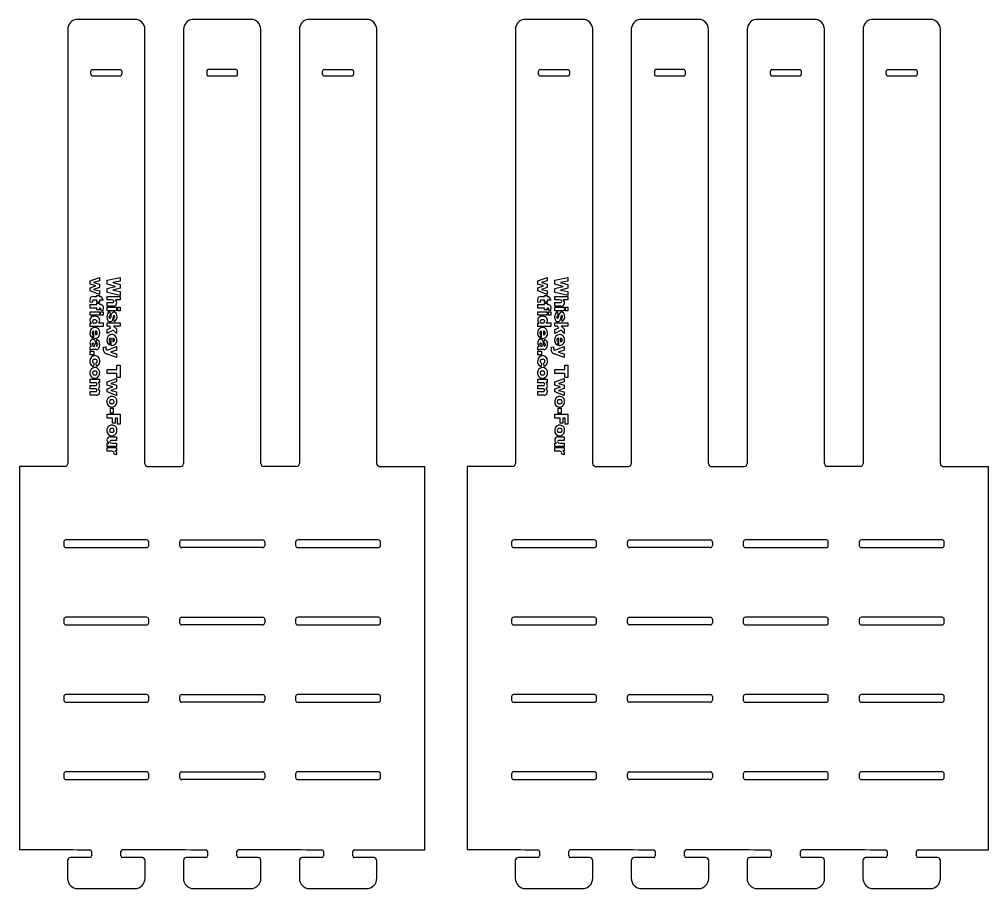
# Model space of a CAD drawing. Extents: x -9.5 to 58.6, y 17.9 to 45.8.
# Drawn here: x 15.57 to 28.11, y 34.6 to 45.84 of the extents above; entities that cross this region are included whole.
import ezdxf

# ---------------------------------------------------------------- set-up
doc = ezdxf.new("R2010")
doc.units = 0
doc.linetypes.add('0', pattern=[0])
doc.layers.add('1', color=7, linetype='0')

msp = doc.modelspace()

# ---------------------------------------------------------------- linework, layer by layer
at = {"layer": '1'}
for p, q in [((16.193035, 45.718002), (16.193035, 40.096962)), ((17.193203, 40.096962), (17.193203, 45.718002)), ((17.693035, 45.718002), (17.693035, 40.096962)), ((18.693203, 40.096962), (18.693203, 45.718002)), ((19.193035, 45.718002), (19.193035, 40.096962)), ((20.193203, 40.096962), (20.193203, 45.718002)), ((21.988546, 45.718002), (21.988546, 40.096962)), ((22.988714, 40.096962), (22.988714, 45.718002)), ((23.488546, 45.718002), (23.488546, 40.096962)), ((24.488714, 40.096962), (24.488714, 45.718002)), ((24.988546, 45.718002), (24.988546, 40.096962)), ((25.988714, 40.096962), (25.988714, 45.718002)), ((26.488546, 45.718002), (26.488546, 40.096962)), ((27.488714, 40.096962), (27.488714, 45.718002)), ((16.49295, 45.13287), (16.49295, 45.17474)), ((16.512012, 45.193806), (16.692947, 45.193806)), ((16.692947, 45.193806), (16.873886, 45.193806)), ((16.892948, 45.17474), (16.892948, 45.13287)), ((17.99295, 45.17474), (17.99295, 45.13287)), ((18.192947, 45.193806), (18.012012, 45.193806)), ((18.373886, 45.193806), (18.192947, 45.193806)), ((18.392948, 45.13287), (18.392948, 45.17474)), ((19.49295, 45.13287), (19.49295, 45.17474)), ((19.512012, 45.193806), (19.692947, 45.193806)), ((19.692947, 45.193806), (19.873886, 45.193806)), ((19.892948, 45.17474), (19.892948, 45.13287)), ((22.288462, 45.13287), (22.288462, 45.17474)), ((22.307524, 45.193806), (22.488459, 45.193806)), ((22.488459, 45.193806), (22.669397, 45.193806)), ((22.688459, 45.17474), (22.688459, 45.13287)), ((23.788462, 45.17474), (23.788462, 45.13287)), ((23.988459, 45.193806), (23.807524, 45.193806)), ((24.169397, 45.193806), (23.988459, 45.193806)), ((24.188459, 45.13287), (24.188459, 45.17474)), ((25.288462, 45.13287), (25.288462, 45.17474)), ((25.307524, 45.193806), (25.488459, 45.193806)), ((25.488459, 45.193806), (25.669397, 45.193806)), ((25.688459, 45.17474), (25.688459, 45.13287)), ((26.788462, 45.13287), (26.788462, 45.17474)), ((26.807524, 45.193806), (26.988459, 45.193806)), ((26.988459, 45.193806), (27.169397, 45.193806)), ((27.188459, 45.17474), (27.188459, 45.13287)), ((16.483921, 42.461205), (16.604702, 42.506012)), ((16.483921, 42.419807), (16.483921, 42.461205)), ((16.556591, 42.396156), (16.483921, 42.419807)), ((16.604702, 42.461205), (16.528614, 42.441757)), ((16.528614, 42.441757), (16.604702, 42.417191)), ((16.604702, 42.506012), (16.604702, 42.461205)), ((16.604702, 42.417191), (16.604702, 42.37545)), ((16.705025, 42.468941), (16.871754, 42.50602)), ((16.705025, 42.418442), (16.705025, 42.468941)), ((16.809998, 42.389328), (16.705025, 42.418442)), ((16.871754, 42.457108), (16.77861, 42.439484)), ((16.77861, 42.439484), (16.871754, 42.41378)), ((16.871754, 42.50602), (16.871754, 42.457108)), ((16.871754, 42.41378), (16.871754, 42.36499)), ((22.279432, 42.461205), (22.400213, 42.506012)), ((22.279432, 42.419807), (22.279432, 42.461205)), ((22.352102, 42.396156), (22.279432, 42.419807)), ((22.400213, 42.461205), (22.324125, 42.441757)), ((22.324125, 42.441757), (22.400213, 42.417191)), ((22.400213, 42.506012), (22.400213, 42.461205)), ((22.400213, 42.417191), (22.400213, 42.37545)), ((22.500536, 42.468941), (22.667265, 42.50602)), ((22.500536, 42.418442), (22.500536, 42.468941)), ((22.605509, 42.389328), (22.500536, 42.418442)), ((22.667265, 42.457108), (22.574121, 42.439484)), ((22.574121, 42.439484), (22.667265, 42.41378)), ((22.667265, 42.50602), (22.667265, 42.457108)), ((22.667265, 42.41378), (22.667265, 42.36499)), ((16.483921, 42.371696), (16.556591, 42.396156)), ((16.483921, 42.330528), (16.483921, 42.371696)), ((16.604702, 42.286064), (16.483921, 42.330528)), ((16.604702, 42.37545), (16.528614, 42.349976)), ((16.528614, 42.349976), (16.604702, 42.330528)), ((16.604702, 42.330528), (16.604702, 42.286064)), ((16.705025, 42.3601), (16.809998, 42.389328)), ((16.705025, 42.309601), (16.705025, 42.3601)), ((16.871754, 42.272873), (16.705025, 42.309601)), ((16.871754, 42.36499), (16.77861, 42.339172)), ((16.77861, 42.339172), (16.871754, 42.321548)), ((16.871754, 42.321548), (16.871754, 42.272873)), ((22.279432, 42.371696), (22.352102, 42.396156)), ((22.279432, 42.330528), (22.279432, 42.371696)), ((22.400213, 42.286064), (22.279432, 42.330528)), ((22.400213, 42.37545), (22.324125, 42.349976)), ((22.324125, 42.349976), (22.400213, 42.330528)), ((22.400213, 42.330528), (22.400213, 42.286064)), ((22.500536, 42.3601), (22.605509, 42.389328)), ((22.500536, 42.309601), (22.500536, 42.3601)), ((22.667265, 42.272873), (22.500536, 42.309601)), ((22.667265, 42.36499), (22.574121, 42.339172)), ((22.574121, 42.339172), (22.667265, 42.321548)), ((22.667265, 42.321548), (22.667265, 42.272873)), ((16.516899, 42.186211), (16.484943, 42.1828)), ((16.515606, 42.190559), (16.516899, 42.186211)), ((16.570923, 42.209984), (16.528046, 42.209984)), ((16.528385, 42.256386), (16.570923, 42.256386)), ((16.570808, 42.152893), (16.570808, 42.170181)), ((16.570808, 42.170181), (16.604702, 42.170181)), ((16.570923, 42.256386), (16.570923, 42.273445)), ((16.570923, 42.273445), (16.604702, 42.273445)), ((16.570923, 42.184509), (16.570923, 42.209984)), ((16.604702, 42.184509), (16.570923, 42.184509)), ((16.604702, 42.273445), (16.604702, 42.256386)), ((16.604702, 42.256386), (16.626877, 42.256386)), ((16.650646, 42.209984), (16.604702, 42.209984)), ((16.604702, 42.209984), (16.604702, 42.184509)), ((16.604702, 42.170181), (16.604702, 42.152893)), ((16.626877, 42.256386), (16.650646, 42.209984)), ((16.705025, 42.213959), (16.705025, 42.260254)), ((16.705025, 42.260254), (16.871754, 42.260254)), ((16.705025, 42.13253), (16.705025, 42.179047)), ((16.705025, 42.179047), (16.771446, 42.179047)), ((16.871754, 42.213959), (16.810341, 42.213959)), ((16.871754, 42.260254), (16.871754, 42.213959)), ((22.31241, 42.186211), (22.280455, 42.1828)), ((22.311117, 42.190559), (22.31241, 42.186211)), ((22.366434, 42.209984), (22.323557, 42.209984)), ((22.323896, 42.256386), (22.366434, 42.256386)), ((22.36632, 42.152893), (22.36632, 42.170181)), ((22.36632, 42.170181), (22.400213, 42.170181)), ((22.366434, 42.256386), (22.366434, 42.273445)), ((22.366434, 42.273445), (22.400213, 42.273445)), ((22.366434, 42.184509), (22.366434, 42.209984)), ((22.400213, 42.184509), (22.366434, 42.184509)), ((22.400213, 42.273445), (22.400213, 42.256386)), ((22.400213, 42.256386), (22.422388, 42.256386)), ((22.446157, 42.209984), (22.400213, 42.209984)), ((22.400213, 42.209984), (22.400213, 42.184509)), ((22.400213, 42.170181), (22.400213, 42.152893)), ((22.422388, 42.256386), (22.446157, 42.209984)), ((22.500536, 42.213959), (22.500536, 42.260254)), ((22.500536, 42.260254), (22.667265, 42.260254)), ((22.500536, 42.13253), (22.500536, 42.179047)), ((22.500536, 42.179047), (22.566957, 42.179047)), ((22.667265, 42.213959), (22.605852, 42.213959)), ((22.667265, 42.260254), (22.667265, 42.213959)), ((16.483921, 42.106499), (16.483921, 42.152893)), ((16.483921, 42.152893), (16.570808, 42.152893)), ((16.570808, 42.106499), (16.483921, 42.106499)), ((16.483921, 42.015633), (16.483921, 42.06192)), ((16.483921, 42.06192), (16.604702, 42.06192)), ((16.570808, 42.084435), (16.570808, 42.106499)), ((16.604702, 42.084435), (16.570808, 42.084435)), ((16.604702, 42.106499), (16.604702, 42.084435)), ((16.604702, 42.06192), (16.604702, 42.015633)), ((16.619144, 42.015633), (16.619144, 42.06192)), ((16.619144, 42.06192), (16.650646, 42.06192)), ((16.650646, 42.074539), (16.622669, 42.079659)), ((16.650646, 42.06192), (16.650646, 42.015633)), ((16.781792, 42.13253), (16.705025, 42.13253)), ((16.705025, 42.073624), (16.705025, 42.119911)), ((16.705025, 42.119911), (16.825809, 42.119911)), ((16.825809, 42.073624), (16.705025, 42.073624)), ((16.738461, 42.061005), (16.742783, 42.01506)), ((16.825809, 42.119911), (16.825809, 42.073624)), ((16.840252, 42.073624), (16.840252, 42.119911)), ((16.840252, 42.119911), (16.871754, 42.119911)), ((16.871754, 42.073624), (16.840252, 42.073624)), ((16.871754, 42.119911), (16.871754, 42.073624)), ((22.279432, 42.106499), (22.279432, 42.152893)), ((22.279432, 42.152893), (22.36632, 42.152893)), ((22.36632, 42.106499), (22.279432, 42.106499)), ((22.279432, 42.015633), (22.279432, 42.06192)), ((22.279432, 42.06192), (22.400213, 42.06192)), ((22.36632, 42.084435), (22.36632, 42.106499)), ((22.400213, 42.084435), (22.36632, 42.084435)), ((22.400213, 42.106499), (22.400213, 42.084435)), ((22.400213, 42.06192), (22.400213, 42.015633)), ((22.414656, 42.015633), (22.414656, 42.06192)), ((22.414656, 42.06192), (22.446157, 42.06192)), ((22.446157, 42.074539), (22.41818, 42.079659)), ((22.446157, 42.06192), (22.446157, 42.015633)), ((22.577303, 42.13253), (22.500536, 42.13253)), ((22.500536, 42.073624), (22.500536, 42.119911)), ((22.500536, 42.119911), (22.621321, 42.119911)), ((22.621321, 42.073624), (22.500536, 42.073624)), ((22.533972, 42.061005), (22.538294, 42.01506)), ((22.621321, 42.119911), (22.621321, 42.073624)), ((22.635763, 42.073624), (22.635763, 42.119911)), ((22.635763, 42.119911), (22.667265, 42.119911)), ((22.667265, 42.073624), (22.635763, 42.073624)), ((22.667265, 42.119911), (22.667265, 42.073624)), ((16.604702, 42.015633), (16.483921, 42.015633)), ((16.483921, 41.870064), (16.483921, 41.913391)), ((16.483921, 41.913391), (16.501774, 41.913391)), ((16.592873, 41.916809), (16.650646, 41.916809)), ((16.650646, 42.015633), (16.619144, 42.015633)), ((16.650646, 41.916809), (16.650646, 41.870064)), ((16.705025, 41.872681), (16.705025, 41.919991)), ((16.705025, 41.919991), (16.871754, 41.919991)), ((16.791813, 42.013985), (16.789577, 42.012466)), ((16.796238, 41.936699), (16.791912, 41.980598)), ((16.871754, 41.919991), (16.871754, 41.872673)), ((22.400213, 42.015633), (22.279432, 42.015633)), ((22.279432, 41.870064), (22.279432, 41.913391)), ((22.279432, 41.913391), (22.297285, 41.913391)), ((22.388384, 41.916809), (22.446157, 41.916809)), ((22.446157, 42.015633), (22.414656, 42.015633)), ((22.446157, 41.916809), (22.446157, 41.870064)), ((22.500536, 41.872681), (22.500536, 41.919991)), ((22.500536, 41.919991), (22.667265, 41.919991)), ((22.587324, 42.013985), (22.585089, 42.012466)), ((22.591749, 41.936699), (22.587423, 41.980598)), ((22.667265, 41.919991), (22.667265, 41.872673)), ((16.650646, 41.870064), (16.483921, 41.870064)), ((16.532822, 41.717552), (16.532822, 41.810364)), ((16.555, 41.810249), (16.555, 41.764641)), ((16.736416, 41.872681), (16.705025, 41.872681)), ((16.705025, 41.830826), (16.753475, 41.855278)), ((16.705025, 41.778625), (16.705025, 41.830826)), ((16.783501, 41.824455), (16.705025, 41.778625)), ((16.753475, 41.855278), (16.736416, 41.872681)), ((16.825809, 41.781128), (16.783501, 41.824455)), ((16.871754, 41.872673), (16.785774, 41.872673)), ((16.785774, 41.872673), (16.825809, 41.838104)), ((16.825809, 41.838104), (16.825809, 41.781128)), ((22.446157, 41.870064), (22.279432, 41.870064)), ((22.328333, 41.717552), (22.328333, 41.810364)), ((22.350512, 41.810249), (22.350512, 41.764641)), ((22.531927, 41.872681), (22.500536, 41.872681)), ((22.500536, 41.830826), (22.548986, 41.855278)), ((22.500536, 41.778625), (22.500536, 41.830826)), ((22.579012, 41.824455), (22.500536, 41.778625)), ((22.548986, 41.855278), (22.531927, 41.872681)), ((22.621321, 41.781128), (22.579012, 41.824455)), ((22.667265, 41.872673), (22.581285, 41.872673)), ((22.581285, 41.872673), (22.621321, 41.838104)), ((22.621321, 41.838104), (22.621321, 41.781128)), ((16.519402, 41.765778), (16.515194, 41.720169)), ((16.519291, 41.658539), (16.516682, 41.658295)), ((16.565578, 41.657059), (16.57024, 41.701294)), ((16.740509, 41.674339), (16.736301, 41.628731)), ((16.753929, 41.626114), (16.753929, 41.718918)), ((16.776108, 41.718803), (16.776108, 41.673203)), ((22.314913, 41.765778), (22.310705, 41.720169)), ((22.314802, 41.658539), (22.312193, 41.658295)), ((22.36109, 41.657059), (22.365751, 41.701294)), ((22.53602, 41.674339), (22.531813, 41.628731)), ((22.54944, 41.626114), (22.54944, 41.718918)), ((22.571619, 41.718803), (22.571619, 41.673203)), ((16.483921, 41.565842), (16.483921, 41.609291)), ((16.483921, 41.503754), (16.483921, 41.55323)), ((16.483921, 41.55323), (16.530319, 41.55323)), ((16.562962, 41.571648), (16.509621, 41.571648)), ((16.530319, 41.55323), (16.530319, 41.503754)), ((16.657619, 41.594177), (16.658154, 41.598724)), ((16.658154, 41.598724), (16.658737, 41.603264)), ((16.658737, 41.603264), (16.691036, 41.606903)), ((16.705025, 41.562775), (16.825809, 41.613495)), ((16.825809, 41.56459), (16.745399, 41.539688)), ((16.745399, 41.539688), (16.825809, 41.516602)), ((16.825809, 41.613495), (16.825809, 41.56459)), ((22.279432, 41.565842), (22.279432, 41.609291)), ((22.279432, 41.503754), (22.279432, 41.55323)), ((22.279432, 41.55323), (22.32583, 41.55323)), ((22.358473, 41.571648), (22.305132, 41.571648)), ((22.32583, 41.55323), (22.32583, 41.503754)), ((22.453131, 41.594177), (22.453665, 41.598724)), ((22.453665, 41.598724), (22.454248, 41.603264)), ((22.454248, 41.603264), (22.486547, 41.606903)), ((22.500536, 41.562775), (22.621321, 41.613495)), ((22.621321, 41.56459), (22.540911, 41.539688)), ((22.540911, 41.539688), (22.621321, 41.516602)), ((22.621321, 41.613495), (22.621321, 41.56459)), ((16.530319, 41.503754), (16.483921, 41.503754)), ((16.825809, 41.470993), (16.696724, 41.518875)), ((16.825809, 41.516602), (16.825809, 41.470993)), ((22.32583, 41.503754), (22.279432, 41.503754)), ((22.621321, 41.470993), (22.492235, 41.518875)), ((22.621321, 41.516602), (22.621321, 41.470993)), ((16.531116, 41.395493), (16.526112, 41.351479)), ((16.565918, 41.353867), (16.56012, 41.397423)), ((16.57552, 41.357445), (16.565918, 41.353867)), ((16.584297, 41.36274), (16.57552, 41.357445)), ((16.705025, 41.264183), (16.705025, 41.315704)), ((16.705025, 41.315704), (16.830585, 41.315704)), ((16.830585, 41.315704), (16.830585, 41.368248)), ((16.830585, 41.368248), (16.871754, 41.368248)), ((16.871754, 41.368248), (16.871754, 41.211639)), ((22.326628, 41.395493), (22.321623, 41.351479)), ((22.361429, 41.353867), (22.355631, 41.397423)), ((22.371031, 41.357445), (22.361429, 41.353867)), ((22.379808, 41.36274), (22.371031, 41.357445)), ((22.500536, 41.264183), (22.500536, 41.315704)), ((22.500536, 41.315704), (22.626097, 41.315704)), ((22.626097, 41.315704), (22.626097, 41.368248)), ((22.626097, 41.368248), (22.667265, 41.368248)), ((22.667265, 41.368248), (22.667265, 41.211639)), ((16.483921, 41.14109), (16.483921, 41.187492)), ((16.483921, 41.187492), (16.604702, 41.187492)), ((16.604702, 41.187492), (16.604702, 41.144272)), ((16.830585, 41.264183), (16.705025, 41.264183)), ((16.705025, 41.154213), (16.825809, 41.19902)), ((16.705025, 41.112816), (16.705025, 41.154213)), ((16.825809, 41.154213), (16.749722, 41.134766)), ((16.825809, 41.19902), (16.825809, 41.154213)), ((16.830585, 41.211639), (16.830585, 41.264183)), ((16.871754, 41.211639), (16.830585, 41.211639)), ((22.279432, 41.14109), (22.279432, 41.187492)), ((22.279432, 41.187492), (22.400213, 41.187492)), ((22.400213, 41.187492), (22.400213, 41.144272)), ((22.626097, 41.264183), (22.500536, 41.264183)), ((22.500536, 41.154213), (22.621321, 41.19902)), ((22.500536, 41.112816), (22.500536, 41.154213)), ((22.621321, 41.154213), (22.545233, 41.134766)), ((22.621321, 41.19902), (22.621321, 41.154213)), ((22.626097, 41.211639), (22.626097, 41.264183)), ((22.667265, 41.211639), (22.626097, 41.211639)), ((16.545559, 41.14109), (16.483921, 41.14109)), ((16.483921, 41.061935), (16.483921, 41.10833)), ((16.483921, 41.10833), (16.550453, 41.10833)), ((16.546242, 41.061935), (16.483921, 41.061935)), ((16.483921, 40.982552), (16.483921, 41.028954)), ((16.483921, 41.028954), (16.552727, 41.028954)), ((16.550755, 41.140884), (16.545559, 41.14109)), ((16.604702, 41.144272), (16.587074, 41.144272)), ((16.777699, 41.089157), (16.705025, 41.112816)), ((16.705025, 41.064705), (16.777699, 41.089157)), ((16.705025, 41.023537), (16.705025, 41.064705)), ((16.749722, 41.134766), (16.825809, 41.110199)), ((16.825809, 41.068459), (16.749722, 41.042984)), ((16.749722, 41.042984), (16.825809, 41.023537)), ((16.825809, 41.110199), (16.825809, 41.068459)), ((22.34107, 41.14109), (22.279432, 41.14109)), ((22.279432, 41.061935), (22.279432, 41.10833)), ((22.279432, 41.10833), (22.345964, 41.10833)), ((22.341753, 41.061935), (22.279432, 41.061935)), ((22.279432, 40.982552), (22.279432, 41.028954)), ((22.279432, 41.028954), (22.348238, 41.028954)), ((22.346266, 41.140884), (22.34107, 41.14109)), ((22.400213, 41.144272), (22.382586, 41.144272)), ((22.57321, 41.089157), (22.500536, 41.112816)), ((22.500536, 41.064705), (22.57321, 41.089157)), ((22.500536, 41.023537), (22.500536, 41.064705)), ((22.545233, 41.134766), (22.621321, 41.110199)), ((22.621321, 41.068459), (22.545233, 41.042984)), ((22.545233, 41.042984), (22.621321, 41.023537)), ((22.621321, 41.110199), (22.621321, 41.068459)), ((16.55978, 40.982552), (16.483921, 40.982552)), ((16.825809, 40.979065), (16.705025, 41.023537)), ((16.825809, 41.023537), (16.825809, 40.979065)), ((22.355291, 40.982552), (22.279432, 40.982552)), ((22.621321, 40.979065), (22.500536, 41.023537)), ((22.621321, 41.023537), (22.621321, 40.979065)), ((16.747902, 40.747749), (16.747902, 40.815079)), ((16.747902, 40.815079), (16.783726, 40.815079)), ((16.783726, 40.815079), (16.783726, 40.747749)), ((22.543413, 40.747749), (22.543413, 40.815079)), ((22.543413, 40.815079), (22.579237, 40.815079)), ((22.579237, 40.815079), (22.579237, 40.747749)), ((16.705025, 40.683388), (16.705025, 40.735138)), ((16.705025, 40.735138), (16.871754, 40.735138)), ((16.773148, 40.683388), (16.705025, 40.683388)), ((16.783726, 40.747749), (16.747902, 40.747749)), ((16.773148, 40.61879), (16.773148, 40.683388)), ((16.83593, 40.683388), (16.806812, 40.683388)), ((16.806812, 40.683388), (16.806812, 40.61879)), ((16.83593, 40.607758), (16.83593, 40.683388)), ((16.871754, 40.735138), (16.871754, 40.607758)), ((22.500536, 40.683388), (22.500536, 40.735138)), ((22.500536, 40.735138), (22.667265, 40.735138)), ((22.568659, 40.683388), (22.500536, 40.683388)), ((22.579237, 40.747749), (22.543413, 40.747749)), ((22.568659, 40.61879), (22.568659, 40.683388)), ((22.631441, 40.683388), (22.602324, 40.683388)), ((22.602324, 40.683388), (22.602324, 40.61879)), ((22.631441, 40.607758), (22.631441, 40.683388)), ((22.667265, 40.735138), (22.667265, 40.607758)), ((16.806812, 40.61879), (16.773148, 40.61879)), ((16.871754, 40.607758), (16.83593, 40.607758)), ((22.602324, 40.61879), (22.568659, 40.61879)), ((22.667265, 40.607758), (22.631441, 40.607758)), ((16.748924, 40.443771), (16.825809, 40.443771)), ((16.825809, 40.397255), (16.759388, 40.397255)), ((16.825809, 40.443771), (16.825809, 40.397255)), ((22.544436, 40.443771), (22.621321, 40.443771)), ((22.621321, 40.397255), (22.554899, 40.397255)), ((22.621321, 40.443771), (22.621321, 40.397255)), ((16.705025, 40.316048), (16.705025, 40.359268)), ((16.705025, 40.359268), (16.724586, 40.359268)), ((16.825809, 40.316048), (16.705025, 40.316048)), ((16.705025, 40.303429), (16.825809, 40.303436)), ((16.705025, 40.25692), (16.705025, 40.303429)), ((16.724586, 40.359268), (16.716629, 40.365723)), ((16.825809, 40.362335), (16.825809, 40.316048)), ((16.825809, 40.303436), (16.825809, 40.260101)), ((22.500536, 40.316048), (22.500536, 40.359268)), ((22.500536, 40.359268), (22.520098, 40.359268)), ((22.621321, 40.316048), (22.500536, 40.316048)), ((22.500536, 40.303429), (22.621321, 40.303436)), ((22.500536, 40.25692), (22.500536, 40.303429)), ((22.520098, 40.359268), (22.51214, 40.365723)), ((22.621321, 40.362335), (22.621321, 40.316048)), ((22.621321, 40.303436), (22.621321, 40.260101)), ((16.82217, 40.208351), (16.789188, 40.222687)), ((16.825809, 40.260101), (16.806019, 40.260101)), ((22.617682, 40.208351), (22.5847, 40.222687)), ((22.621321, 40.260101), (22.60153, 40.260101)), ((15.943035, 40.059723), (15.568036, 40.059723)), ((15.568036, 40.059723), (15.568204, 35.098015)), ((16.155792, 40.059723), (15.943035, 40.059723)), ((18.943035, 40.059723), (18.730278, 40.059723)), ((19.155792, 40.059723), (18.943035, 40.059723)), ((20.817865, 35.098015), (20.818033, 40.059723)), ((21.738546, 40.059723), (21.363546, 40.059723)), ((21.363546, 40.059723), (21.363714, 35.098015)), ((21.951303, 40.059723), (21.738546, 40.059723)), ((26.238546, 40.059723), (26.025789, 40.059723)), ((26.451303, 40.059723), (26.238546, 40.059723)), ((28.113379, 35.098015), (28.113546, 40.059723)), ((16.143032, 39.082077), (16.143032, 39.037369)), ((17.215393, 39.109726), (16.170677, 39.109718)), ((17.243034, 39.037369), (17.243034, 39.082077)), ((17.643032, 39.037369), (17.643032, 39.082077)), ((17.670677, 39.109718), (18.715393, 39.109726)), ((18.743034, 39.082077), (18.743034, 39.037369)), ((19.143032, 39.082077), (19.143032, 39.037369)), ((20.215393, 39.109726), (19.170677, 39.109718)), ((20.243034, 39.037369), (20.243034, 39.082077)), ((21.938543, 39.082077), (21.938543, 39.037369)), ((23.010904, 39.109726), (21.966188, 39.109718)), ((23.038546, 39.037369), (23.038546, 39.082077)), ((23.438543, 39.037369), (23.438543, 39.082077)), ((23.466188, 39.109718), (24.510904, 39.109726)), ((24.538546, 39.082077), (24.538546, 39.037369)), ((24.938543, 39.082077), (24.938543, 39.037369)), ((26.010904, 39.109726), (24.966188, 39.109718)), ((26.038546, 39.037369), (26.038546, 39.082077)), ((26.438543, 39.082077), (26.438543, 39.037369)), ((27.510904, 39.109726), (26.466188, 39.109718)), ((27.538546, 39.037369), (27.538546, 39.082077)), ((16.170677, 39.009727), (17.215393, 39.009727)), ((18.715393, 39.009727), (17.670677, 39.009727)), ((19.170677, 39.009727), (20.215393, 39.009727)), ((21.966188, 39.009727), (23.010904, 39.009727)), ((24.510904, 39.009727), (23.466188, 39.009727)), ((24.966188, 39.009727), (26.010904, 39.009727)), ((26.466188, 39.009727), (27.510904, 39.009727)), ((16.143032, 38.082077), (16.143032, 38.037369)), ((17.215393, 38.109726), (16.170677, 38.109718)), ((17.243034, 38.037369), (17.243034, 38.082077)), ((17.643032, 38.037369), (17.643032, 38.082077)), ((17.670677, 38.109718), (18.715393, 38.109726)), ((18.743034, 38.082077), (18.743034, 38.037369)), ((19.143032, 38.082077), (19.143032, 38.037369)), ((20.215393, 38.109726), (19.170677, 38.109718)), ((20.243034, 38.037369), (20.243034, 38.082077)), ((21.938543, 38.082077), (21.938543, 38.037369)), ((23.010904, 38.109726), (21.966188, 38.109718)), ((23.038546, 38.037369), (23.038546, 38.082077)), ((23.438543, 38.037369), (23.438543, 38.082077)), ((23.466188, 38.109718), (24.510904, 38.109726)), ((24.538546, 38.082077), (24.538546, 38.037369)), ((24.938543, 38.082077), (24.938543, 38.037369)), ((26.010904, 38.109726), (24.966188, 38.109718)), ((26.038546, 38.037369), (26.038546, 38.082077)), ((26.438543, 38.082077), (26.438543, 38.037369)), ((27.510904, 38.109726), (26.466188, 38.109718)), ((27.538546, 38.037369), (27.538546, 38.082077)), ((16.170677, 38.009727), (17.215393, 38.009727)), ((18.715393, 38.009727), (17.670677, 38.009727)), ((19.170677, 38.009727), (20.215393, 38.009727)), ((21.966188, 38.009727), (23.010904, 38.009727)), ((24.510904, 38.009727), (23.466188, 38.009727)), ((24.966188, 38.009727), (26.010904, 38.009727)), ((26.466188, 38.009727), (27.510904, 38.009727)), ((16.143032, 37.081589), (16.143032, 37.03688)), ((17.215393, 37.109238), (16.170677, 37.10923)), ((17.243034, 37.03688), (17.243034, 37.081589)), ((17.643032, 37.03688), (17.643032, 37.081589)), ((17.670677, 37.10923), (18.715393, 37.109238)), ((18.743034, 37.081589), (18.743034, 37.03688)), ((19.143032, 37.081589), (19.143032, 37.03688)), ((20.215393, 37.109238), (19.170677, 37.10923)), ((20.243034, 37.03688), (20.243034, 37.081589)), ((21.938543, 37.081589), (21.938543, 37.03688)), ((23.010904, 37.109238), (21.966188, 37.10923)), ((23.038546, 37.03688), (23.038546, 37.081589)), ((23.438543, 37.03688), (23.438543, 37.081589)), ((23.466188, 37.10923), (24.510904, 37.109238)), ((24.538546, 37.081589), (24.538546, 37.03688)), ((24.938543, 37.081589), (24.938543, 37.03688)), ((26.010904, 37.109238), (24.966188, 37.10923)), ((26.038546, 37.03688), (26.038546, 37.081589)), ((26.438543, 37.081589), (26.438543, 37.03688)), ((27.510904, 37.109238), (26.466188, 37.10923)), ((27.538546, 37.03688), (27.538546, 37.081589)), ((16.170677, 37.009239), (17.215393, 37.009239)), ((18.715393, 37.009239), (17.670677, 37.009239)), ((19.170677, 37.009239), (20.215393, 37.009239)), ((21.966188, 37.009239), (23.010904, 37.009239)), ((24.510904, 37.009239), (23.466188, 37.009239)), ((24.966188, 37.009239), (26.010904, 37.009239)), ((26.466188, 37.009239), (27.510904, 37.009239)), ((16.143032, 36.081589), (16.143032, 36.03688)), ((17.215393, 36.109238), (16.170677, 36.10923)), ((16.170677, 36.009239), (17.215393, 36.009239)), ((17.243034, 36.03688), (17.243034, 36.081589)), ((17.643032, 36.03688), (17.643032, 36.081589)), ((17.670677, 36.10923), (18.715393, 36.109238)), ((18.715393, 36.009239), (17.670677, 36.009239)), ((18.743034, 36.081589), (18.743034, 36.03688)), ((19.143032, 36.081589), (19.143032, 36.03688)), ((20.215393, 36.109238), (19.170677, 36.10923)), ((19.170677, 36.009239), (20.215393, 36.009239)), ((20.243034, 36.03688), (20.243034, 36.081589)), ((21.938543, 36.081589), (21.938543, 36.03688)), ((23.010904, 36.109238), (21.966188, 36.10923)), ((21.966188, 36.009239), (23.010904, 36.009239)), ((23.038546, 36.03688), (23.038546, 36.081589)), ((23.438543, 36.03688), (23.438543, 36.081589)), ((23.466188, 36.10923), (24.510904, 36.109238)), ((24.510904, 36.009239), (23.466188, 36.009239)), ((24.538546, 36.081589), (24.538546, 36.03688)), ((24.938543, 36.081589), (24.938543, 36.03688)), ((26.010904, 36.109238), (24.966188, 36.10923)), ((24.966188, 36.009239), (26.010904, 36.009239)), ((26.038546, 36.03688), (26.038546, 36.081589)), ((26.438543, 36.081589), (26.438543, 36.03688)), ((27.510904, 36.109238), (26.466188, 36.10923)), ((26.466188, 36.009239), (27.510904, 36.009239)), ((27.538546, 36.03688), (27.538546, 36.081589)), ((16.503117, 35.076515), (16.503117, 35.02124)), ((16.883118, 35.02124), (16.883118, 35.076515)), ((18.003117, 35.076515), (18.003117, 35.02124)), ((18.383118, 35.02124), (18.383118, 35.076515)), ((19.503117, 35.076515), (19.503117, 35.02124)), ((19.883118, 35.02124), (19.883118, 35.076515)), ((19.904552, 35.098015), (20.442867, 35.098015)), ((20.442867, 35.098015), (20.817865, 35.098015)), ((22.298628, 35.076515), (22.298628, 35.02124)), ((22.678629, 35.02124), (22.678629, 35.076515)), ((23.798628, 35.076515), (23.798628, 35.02124)), ((24.178629, 35.02124), (24.178629, 35.076515)), ((25.298628, 35.076515), (25.298628, 35.02124)), ((25.678629, 35.02124), (25.678629, 35.076515)), ((26.798628, 35.076515), (26.798628, 35.02124)), ((27.178629, 35.02124), (27.178629, 35.076515)), ((27.200064, 35.098015), (27.738379, 35.098015)), ((27.738379, 35.098015), (28.113379, 35.098015)), ((16.191677, 34.962643), (16.191673, 34.73103)), ((16.481686, 34.999741), (16.227985, 34.998951)), ((17.158249, 34.998951), (16.904552, 34.999741)), ((17.194561, 34.73103), (17.194557, 34.962643)), ((17.691677, 34.962643), (17.691673, 34.73103)), ((17.981686, 34.999741), (17.727985, 34.998951)), ((18.658249, 34.998951), (18.404552, 34.999741)), ((18.694561, 34.73103), (18.694557, 34.962643)), ((19.191677, 34.962643), (19.191673, 34.73103)), ((19.481686, 34.999741), (19.227985, 34.998951)), ((20.158249, 34.998951), (19.904552, 34.999741)), ((20.194561, 34.73103), (20.194557, 34.962643)), ((21.987188, 34.962643), (21.987185, 34.73103)), ((22.277197, 34.999741), (22.023497, 34.998951)), ((22.95376, 34.998951), (22.700064, 34.999741)), ((22.990072, 34.73103), (22.990068, 34.962643)), ((23.487188, 34.962643), (23.487185, 34.73103)), ((23.777197, 34.999741), (23.523497, 34.998951)), ((24.45376, 34.998951), (24.200064, 34.999741)), ((24.490072, 34.73103), (24.490068, 34.962643)), ((24.987188, 34.962643), (24.987185, 34.73103)), ((25.277197, 34.999741), (25.023497, 34.998951)), ((25.95376, 34.998951), (25.700064, 34.999741)), ((25.990072, 34.73103), (25.990068, 34.962643)), ((26.487188, 34.962643), (26.487185, 34.73103)), ((26.777197, 34.999741), (26.523497, 34.998951)), ((27.45376, 34.998951), (27.200064, 34.999741)), ((27.490072, 34.73103), (27.490068, 34.962643)), ((16.324688, 34.598015), (17.061546, 34.598015)), ((17.824688, 34.598015), (18.561546, 34.598015)), ((19.324688, 34.598015), (20.061546, 34.598015)), ((22.120199, 34.598015), (22.857058, 34.598015)), ((23.620199, 34.598015), (24.357058, 34.598015)), ((25.120199, 34.598015), (25.857058, 34.598015)), ((26.620199, 34.598015), (27.357058, 34.598015))]:
    msp.add_line(p, q, dxfattribs=at)
for centre, radius, start, end in [((16.323151, 45.713341), 0.130199, 98.919737, 177.948176), ((16.880074, -52.578255), 98.421911, 89.891163, 90.335961), ((17.063082, 45.713333), 0.130205, 2.055084, 88.2632), ((17.823151, 45.713341), 0.130199, 98.919737, 177.948176), ((18.380074, -52.578255), 98.421911, 89.891163, 90.335961), ((18.563082, 45.713333), 0.130205, 2.055084, 88.2632), ((19.323151, 45.713341), 0.130199, 98.919737, 177.948176), ((19.880074, -52.578255), 98.421911, 89.891163, 90.335961), ((20.063082, 45.713333), 0.130205, 2.055084, 88.2632), ((22.118662, 45.713341), 0.130199, 98.919737, 177.948176), ((22.675585, -52.578255), 98.421911, 89.891163, 90.335961), ((22.858593, 45.713333), 0.130205, 2.055084, 88.2632), ((23.618662, 45.713341), 0.130199, 98.919737, 177.948176), ((24.175585, -52.578255), 98.421911, 89.891163, 90.335961), ((24.358593, 45.713333), 0.130205, 2.055084, 88.2632), ((25.118662, 45.713341), 0.130199, 98.919737, 177.948176), ((25.675585, -52.578255), 98.421911, 89.891163, 90.335961), ((25.858593, 45.713333), 0.130205, 2.055084, 88.2632), ((26.618662, 45.713341), 0.130199, 98.919737, 177.948176), ((27.175585, -52.578255), 98.421911, 89.891163, 90.335961), ((27.358593, 45.713333), 0.130205, 2.055084, 88.2632), ((16.512011, 45.174744), 0.01906, 89.994264, -179.988528), ((16.873886, 45.174744), 0.019062, -0.011466, 89.999997), ((18.012018, 45.174736), 0.01907, 90.01719, 179.988532), ((18.373888, 45.174744), 0.01906, -0.011467, 90.005731), ((19.512011, 45.174744), 0.01906, 89.994264, -179.988528), ((19.873886, 45.174744), 0.019062, -0.011466, 89.999997), ((22.307522, 45.174744), 0.01906, 89.994264, -179.988528), ((22.669397, 45.174744), 0.019062, -0.011466, 89.999997), ((23.807529, 45.174736), 0.01907, 90.01719, 179.988532), ((24.169399, 45.174744), 0.01906, -0.011467, 90.005731), ((25.307522, 45.174744), 0.01906, 89.994264, -179.988528), ((25.669397, 45.174744), 0.019062, -0.011466, 89.999997), ((26.807522, 45.174744), 0.01906, 89.994264, -179.988528), ((27.169397, 45.174744), 0.019062, -0.011466, 89.999997), ((16.512005, 45.132862), 0.019054, 179.977054, -107.981522), ((16.783417, 81.871857), 36.758164, -90.432226, -89.858981), ((16.873888, 45.132866), 0.01906, -90.005731, 0.011467), ((18.012011, 45.132866), 0.01906, 179.988528, -89.994264), ((18.10248, 81.872612), 36.758919, -90.141008, -89.567775), ((18.373894, 45.132862), 0.019054, -72.018473, 0.022941), ((19.512005, 45.132862), 0.019054, 179.977054, -107.981522), ((19.783417, 81.871857), 36.758164, -90.432226, -89.858981), ((19.873888, 45.132866), 0.01906, -90.005731, 0.011467), ((22.307516, 45.132862), 0.019054, 179.977054, -107.981522), ((22.578928, 81.871857), 36.758164, -90.432226, -89.858981), ((22.669399, 45.132866), 0.01906, -90.005731, 0.011467), ((23.807522, 45.132866), 0.01906, 179.988528, -89.994264), ((23.897991, 81.872612), 36.758919, -90.141008, -89.567775), ((24.169405, 45.132862), 0.019054, -72.018473, 0.022941), ((25.307516, 45.132862), 0.019054, 179.977054, -107.981522), ((25.578928, 81.871857), 36.758164, -90.432226, -89.858981), ((25.669399, 45.132866), 0.01906, -90.005731, 0.011467), ((26.807516, 45.132862), 0.019054, 179.977054, -107.981522), ((27.078928, 81.871857), 36.758164, -90.432226, -89.858981), ((27.169399, 45.132866), 0.01906, -90.005731, 0.011467), ((16.552568, 42.208298), 0.072272, 146.065841, -159.34148), ((16.521738, 42.200573), 0.056207, 83.208265, 121.216837), ((16.524506, 42.198555), 0.011965, 72.789823, -138.063026), ((16.615355, 42.113522), 0.040787, -22.716941, 105.139733), ((16.736143, 41.906517), 0.309013, 82.850768, 95.779633), ((16.77527, 42.195881), 0.017263, -102.798651, 92.223037), ((16.783981, 42.177483), 0.045004, -92.788677, 54.146159), ((22.34808, 42.208298), 0.072272, 146.065841, -159.34148), ((22.317249, 42.200573), 0.056207, 83.208265, 121.216837), ((22.320017, 42.198555), 0.011965, 72.789823, -138.063026), ((22.410866, 42.113522), 0.040787, -22.716941, 105.139733), ((22.531654, 41.906517), 0.309013, 82.850768, 95.779633), ((22.570782, 42.195881), 0.017263, -102.798651, 92.223037), ((22.579493, 42.177483), 0.045004, -92.788677, 54.146159), ((16.609524, 42.090294), 0.016909, -38.974727, 106.570465), ((16.307278, 42.12072), 0.34646, -7.659927, -3.798003), ((16.788452, 41.996063), 0.087644, 138.10676, -164.251222), ((16.747557, 42.018051), 0.043906, 101.956725, 123.678329), ((16.812042, 41.999908), 0.061978, 117.997183, -174.709784), ((16.790983, 42.018894), 0.036632, -5.155808, 102.671504), ((22.405035, 42.090294), 0.016909, -38.974727, 106.570465), ((22.102789, 42.12072), 0.34646, -7.659927, -3.798003), ((22.583963, 41.996063), 0.087644, 138.10676, -164.251222), ((22.543068, 42.018051), 0.043906, 101.956725, 123.678329), ((22.607553, 41.999908), 0.061978, 117.997183, -174.709784), ((22.586494, 42.018894), 0.036632, -5.155808, 102.671504), ((16.529507, 41.952953), 0.048314, 93.490258, -125.030189), ((16.536579, 41.936405), 0.021509, 70.867726, -67.960856), ((16.547567, 41.944492), 0.060448, 6.133158, 110.33048), ((16.551348, 41.936779), 0.021389, -108.245905, 111.155262), ((16.558086, 41.952164), 0.049598, -45.464288, -1.401479), ((16.742315, 41.97163), 0.038224, 179.033576, -38.860733), ((16.749374, 41.994221), 0.021857, 107.552666, -118.582522), ((16.733658, 41.991138), 0.016947, -71.915802, 10.386743), ((16.329195, 42.101974), 0.469003, -19.211388, -11.002251), ((16.786623, 41.997276), 0.017496, -72.404524, 72.744345), ((16.76931, 41.992989), 0.062401, -64.4344, 21.24724), ((22.325018, 41.952953), 0.048314, 93.490258, -125.030189), ((22.33209, 41.936405), 0.021509, 70.867726, -67.960856), ((22.343079, 41.944492), 0.060448, 6.133158, 110.33048), ((22.346859, 41.936779), 0.021389, -108.245905, 111.155262), ((22.353598, 41.952164), 0.049598, -45.464288, -1.401479), ((22.537827, 41.97163), 0.038224, 179.033576, -38.860733), ((22.544886, 41.994221), 0.021857, 107.552666, -118.582522), ((22.529169, 41.991138), 0.016947, -71.915802, 10.386743), ((22.124706, 42.101974), 0.469003, -19.211388, -11.002251), ((22.582134, 41.997276), 0.017496, -72.404524, 72.744345), ((22.564821, 41.992989), 0.062401, -64.4344, 21.24724), ((16.550953, 41.782909), 0.072215, 161.73541, -119.68106), ((16.54487, 41.794037), 0.063544, -10.900142, 169.568707), ((16.532393, 41.786179), 0.024189, 88.98342, -122.48817), ((16.545361, 41.778294), 0.062021, -101.663782, 3.445098), ((16.557125, 41.787445), 0.022903, -95.323161, 95.323161), ((22.346464, 41.782909), 0.072215, 161.73541, -119.68106), ((22.340382, 41.794037), 0.063544, -10.900142, 169.568707), ((22.327904, 41.786179), 0.024189, 88.98342, -122.48817), ((22.340872, 41.778294), 0.062021, -101.663782, 3.445098), ((22.352636, 41.787445), 0.022903, -95.323161, 95.323161), ((16.541447, 41.656544), 0.060099, 131.577661, -135.334304), ((16.516701, 41.669823), 0.035108, -4.499453, 115.540427), ((16.532417, 41.639656), 0.024393, 130.172689, -68.795883), ((16.483154, 41.612885), 0.058226, 3.967139, 51.637418), ((16.800449, 41.704102), 0.25149, -171.532143, -159.715133), ((16.561852, 41.639954), 0.017507, 22.03788, 77.708172), ((16.560867, 41.655521), 0.046722, -8.096363, 78.42768), ((16.77206, 41.691471), 0.072215, 161.73541, -119.68106), ((16.765976, 41.702591), 0.063544, -10.893061, 169.56163), ((16.753492, 41.69474), 0.024181, 88.965025, -122.472922), ((16.766468, 41.686855), 0.062021, -101.663782, 3.445098), ((16.778229, 41.696003), 0.022899, -95.314543, 95.314543), ((22.336958, 41.656544), 0.060099, 131.577661, -135.334304), ((22.312212, 41.669823), 0.035108, -4.499453, 115.540427), ((22.327929, 41.639656), 0.024393, 130.172689, -68.795883), ((22.278666, 41.612885), 0.058226, 3.967139, 51.637418), ((22.595961, 41.704102), 0.25149, -171.532143, -159.715133), ((22.357363, 41.639954), 0.017507, 22.03788, 77.708172), ((22.356379, 41.655521), 0.046722, -8.096363, 78.42768), ((22.567572, 41.691471), 0.072215, 161.73541, -119.68106), ((22.561487, 41.702591), 0.063544, -10.893061, 169.56163), ((22.549004, 41.69474), 0.024181, 88.965025, -122.472922), ((22.561979, 41.686855), 0.062021, -101.663782, 3.445098), ((22.57374, 41.696003), 0.022899, -95.314543, 95.314543), ((16.501425, 41.581924), 0.032486, 94.806103, 122.603032), ((16.506683, 41.524868), 0.046872, 86.407083, 119.053695), ((16.562185, 41.623886), 0.052244, -89.148615, -65.075986), ((16.564837, 41.634678), 0.017767, -90.904204, 41.810277), ((16.534843, 41.631969), 0.074247, -48.332477, 13.213718), ((16.708508, 41.5728), 0.055197, 157.213209, -102.326513), ((16.716692, 41.590755), 0.030314, 147.813866, -112.634836), ((22.296936, 41.581924), 0.032486, 94.806103, 122.603032), ((22.302195, 41.524868), 0.046872, 86.407083, 119.053695), ((22.357697, 41.623886), 0.052244, -89.148615, -65.075986), ((22.360348, 41.634678), 0.017767, -90.904204, 41.810277), ((22.330355, 41.631969), 0.074247, -48.332477, 13.213718), ((22.504019, 41.5728), 0.055197, 157.213209, -102.326513), ((22.512203, 41.590755), 0.030314, 147.813866, -112.634836), ((16.543449, 41.413185), 0.064096, 165.21443, -105.693863), ((16.545252, 41.429371), 0.063776, -0.10624, 179.845776), ((16.53754, 41.420116), 0.025446, 78.779345, -104.621594), ((16.55011, 41.420807), 0.025436, -66.82623, 107.426809), ((16.530197, 41.420708), 0.079292, -46.976814, 6.18647), ((22.338961, 41.413185), 0.064096, 165.21443, -105.693863), ((22.340763, 41.429371), 0.063776, -0.10624, 179.845776), ((22.333052, 41.420116), 0.025446, 78.779345, -104.621594), ((22.345621, 41.420807), 0.025436, -66.82623, 107.426809), ((22.325708, 41.420708), 0.079292, -46.976814, 6.18647), ((16.544428, 41.273804), 0.064878, -17.237964, -172.730607), ((16.536636, 41.269463), 0.024171, 72.056895, -70.921625), ((16.551552, 41.269611), 0.024038, -106.968356, 108.104259), ((22.339939, 41.273804), 0.064878, -17.237964, -172.730607), ((22.332148, 41.269463), 0.024171, 72.056895, -70.921625), ((22.347063, 41.269611), 0.024038, -106.968356, 108.104259), ((16.543541, 41.263638), 0.063499, 178.233952, -8.20263), ((22.339052, 41.263638), 0.063499, 178.233952, -8.20263), ((16.553839, 41.046299), 0.017381, -93.668107, 115.912806), ((16.554924, 41.124565), 0.01684, -105.396272, 104.33208), ((16.562506, 41.027805), 0.045339, -93.446717, 57.187725), ((16.559708, 41.105091), 0.047792, -55.0668, 55.0668), ((22.34935, 41.046299), 0.017381, -93.668107, 115.912806), ((22.350435, 41.124565), 0.01684, -105.396272, 104.33208), ((22.358017, 41.027805), 0.045339, -93.446717, 57.187725), ((22.355219, 41.105091), 0.047792, -55.0668, 55.0668), ((16.765533, 40.901398), 0.064879, -17.244898, -172.73082), ((16.75774, 40.897057), 0.024171, 72.056895, -70.913079), ((16.772659, 40.897205), 0.024038, -106.968356, 108.112901), ((22.561045, 40.901398), 0.064879, -17.244898, -172.73082), ((22.553251, 40.897057), 0.024171, 72.056895, -70.913079), ((22.568171, 40.897205), 0.024038, -106.968356, 108.112901), ((16.764647, 40.891232), 0.063501, 178.234005, -8.209689), ((22.560158, 40.891232), 0.063501, 178.234005, -8.209689), ((16.765533, 40.530087), 0.064881, -17.240682, -172.727479), ((16.75774, 40.525745), 0.024167, 72.054109, -70.910122), ((16.772661, 40.525894), 0.024035, -106.975359, 108.12005), ((22.561045, 40.530087), 0.064881, -17.240682, -172.727479), ((22.553251, 40.525745), 0.024167, 72.054109, -70.910122), ((22.568172, 40.525894), 0.024035, -106.975359, 108.12005), ((16.764647, 40.519917), 0.063501, 178.234005, -8.202385), ((16.746151, 40.399212), 0.044644, 86.438627, -131.397317), ((16.755466, 40.380436), 0.01727, 76.875424, -87.834861), ((22.560158, 40.519917), 0.063501, 178.234005, -8.202385), ((22.541662, 40.399212), 0.044644, 86.438627, -131.397317), ((22.550978, 40.380436), 0.01727, 76.875424, -87.834861), ((16.794678, 40.6684), 0.307644, -97.200181, -84.192061), ((22.590189, 40.6684), 0.307644, -97.200181, -84.192061), ((16.728067, 39.883595), 0.374036, 84.027404, 93.531972), ((16.771374, 40.234615), 0.021439, -33.805993, 101.807794), ((16.796604, 40.228767), 0.032718, -38.609729, 73.276439), ((22.523579, 39.883595), 0.374036, 84.027404, 93.531972), ((22.566885, 40.234615), 0.021439, -33.805993, 101.807794), ((22.592115, 40.228767), 0.032718, -38.609729, 73.276439), ((16.155792, 40.096966), 0.037243, -89.999997, -0.005869), ((17.230539, 40.097061), 0.037337, -179.847792, -103.178675), ((17.549414, 88.762993), 48.703386, -90.385146, -89.874851), ((17.655792, 40.096966), 0.037243, -89.999997, -0.005869), ((18.730541, 40.097061), 0.037339, -179.8478, -90.403894), ((19.155792, 40.096966), 0.037243, -89.999997, -0.005869), ((20.230539, 40.097061), 0.037337, -179.847792, -103.178675), ((20.630535, 106.979469), 66.920009, -90.349758, -89.839465), ((21.951303, 40.096966), 0.037243, -89.999997, -0.005869), ((23.026051, 40.097061), 0.037337, -179.847792, -103.178675), ((23.344925, 88.762993), 48.703386, -90.385146, -89.874851), ((23.451303, 40.096966), 0.037243, -89.999997, -0.005869), ((24.526051, 40.097061), 0.037337, -179.847792, -103.178675), ((24.844925, 88.762993), 48.703386, -90.385146, -89.874851), ((24.951303, 40.096966), 0.037243, -89.999997, -0.005869), ((26.026052, 40.097061), 0.037339, -179.8478, -90.403894), ((26.451303, 40.096966), 0.037243, -89.999997, -0.005869), ((27.526051, 40.097061), 0.037337, -179.847792, -103.178675), ((27.926046, 106.979469), 66.920009, -90.349758, -89.839463), ((16.170675, 39.082073), 0.027645, 89.996044, 179.992088), ((16.170675, 39.037373), 0.027643, -179.992088, -89.996044), ((17.215378, 39.082069), 0.027657, 0.015806, 89.968386), ((17.215397, 39.037365), 0.027637, -90.007906, 0.007908), ((17.670675, 39.037373), 0.027645, -179.992088, -89.996044), ((17.670675, 39.082073), 0.027643, 89.996044, 179.992088), ((18.715378, 39.082069), 0.027657, 0.015806, 89.968386), ((18.715397, 39.037365), 0.027637, -90.007906, 0.007908), ((19.170675, 39.082073), 0.027645, 89.996044, 179.992088), ((19.170675, 39.037373), 0.027643, -179.992088, -89.996044), ((20.215378, 39.082069), 0.027657, 0.015806, 89.968386), ((20.215397, 39.037365), 0.027637, -90.007906, 0.007908), ((21.966187, 39.082073), 0.027645, 89.996044, 179.992088), ((21.966187, 39.037373), 0.027643, -179.992088, -89.996044), ((23.010889, 39.082069), 0.027657, 0.015806, 89.968386), ((23.010908, 39.037365), 0.027637, -90.007906, 0.007908), ((23.466187, 39.037373), 0.027645, -179.992088, -89.996044), ((23.466187, 39.082073), 0.027643, 89.996044, 179.992088), ((24.510889, 39.082069), 0.027657, 0.015806, 89.968386), ((24.510908, 39.037365), 0.027637, -90.007906, 0.007908), ((24.966187, 39.082073), 0.027645, 89.996044, 179.992088), ((24.966187, 39.037373), 0.027643, -179.992088, -89.996044), ((26.010889, 39.082069), 0.027657, 0.015806, 89.968386), ((26.010908, 39.037365), 0.027637, -90.007906, 0.007908), ((26.466187, 39.082073), 0.027645, 89.996044, 179.992088), ((26.466187, 39.037373), 0.027643, -179.992088, -89.996044), ((27.510889, 39.082069), 0.027657, 0.015806, 89.968386), ((27.510908, 39.037365), 0.027637, -90.007906, 0.007908), ((16.170675, 38.082073), 0.027645, 89.996044, 179.992088), ((16.170675, 38.037373), 0.027643, -179.992088, -89.996044), ((17.215378, 38.082069), 0.027657, 0.015806, 89.968386), ((17.215397, 38.037365), 0.027637, -90.007906, 0.007908), ((17.670675, 38.037373), 0.027645, -179.992088, -89.996044), ((17.670675, 38.082073), 0.027643, 89.996044, 179.992088), ((18.715378, 38.082069), 0.027657, 0.015806, 89.968386), ((18.715397, 38.037365), 0.027637, -90.007906, 0.007908), ((19.170675, 38.082073), 0.027645, 89.996044, 179.992088), ((19.170675, 38.037373), 0.027643, -179.992088, -89.996044), ((20.215378, 38.082069), 0.027657, 0.015806, 89.968386), ((20.215397, 38.037365), 0.027637, -90.007906, 0.007908), ((21.966187, 38.082073), 0.027645, 89.996044, 179.992088), ((21.966187, 38.037373), 0.027643, -179.992088, -89.996044), ((23.010889, 38.082069), 0.027657, 0.015806, 89.968386), ((23.010908, 38.037365), 0.027637, -90.007906, 0.007908), ((23.466187, 38.037373), 0.027645, -179.992088, -89.996044), ((23.466187, 38.082073), 0.027643, 89.996044, 179.992088), ((24.510889, 38.082069), 0.027657, 0.015806, 89.968386), ((24.510908, 38.037365), 0.027637, -90.007906, 0.007908), ((24.966187, 38.082073), 0.027645, 89.996044, 179.992088), ((24.966187, 38.037373), 0.027643, -179.992088, -89.996044), ((26.010889, 38.082069), 0.027657, 0.015806, 89.968386), ((26.010908, 38.037365), 0.027637, -90.007906, 0.007908), ((26.466187, 38.082073), 0.027645, 89.996044, 179.992088), ((26.466187, 38.037373), 0.027643, -179.992088, -89.996044), ((27.510889, 38.082069), 0.027657, 0.015806, 89.968386), ((27.510908, 38.037365), 0.027637, -90.007906, 0.007908), ((16.170675, 37.081585), 0.027645, 89.996044, 179.992088), ((16.170675, 37.036884), 0.027643, -179.992088, -89.996044), ((17.215378, 37.081581), 0.027657, 0.015806, 89.968386), ((17.215397, 37.036877), 0.027637, -90.007906, 0.007908), ((17.670675, 37.036884), 0.027645, -179.992088, -89.996044), ((17.670675, 37.081585), 0.027643, 89.996044, 179.992088), ((18.715378, 37.081581), 0.027657, 0.015806, 89.968386), ((18.715397, 37.036877), 0.027637, -90.007906, 0.007908), ((19.170675, 37.081585), 0.027645, 89.996044, 179.992088), ((19.170675, 37.036884), 0.027643, -179.992088, -89.996044), ((20.215378, 37.081581), 0.027657, 0.015806, 89.968386), ((20.215397, 37.036877), 0.027637, -90.007906, 0.007908), ((21.966187, 37.081585), 0.027645, 89.996044, 179.992088), ((21.966187, 37.036884), 0.027643, -179.992088, -89.996044), ((23.010889, 37.081581), 0.027657, 0.015806, 89.968386), ((23.010908, 37.036877), 0.027637, -90.007906, 0.007908), ((23.466187, 37.036884), 0.027645, -179.992088, -89.996044), ((23.466187, 37.081585), 0.027643, 89.996044, 179.992088), ((24.510889, 37.081581), 0.027657, 0.015806, 89.968386), ((24.510908, 37.036877), 0.027637, -90.007906, 0.007908), ((24.966187, 37.081585), 0.027645, 89.996044, 179.992088), ((24.966187, 37.036884), 0.027643, -179.992088, -89.996044), ((26.010889, 37.081581), 0.027657, 0.015806, 89.968386), ((26.010908, 37.036877), 0.027637, -90.007906, 0.007908), ((26.466187, 37.081585), 0.027645, 89.996044, 179.992088), ((26.466187, 37.036884), 0.027643, -179.992088, -89.996044), ((27.510889, 37.081581), 0.027657, 0.015806, 89.968386), ((27.510908, 37.036877), 0.027637, -90.007906, 0.007908), ((16.170675, 36.081585), 0.027645, 89.996044, 179.992088), ((16.170675, 36.036884), 0.027643, -179.992088, -89.996044), ((17.215378, 36.081581), 0.027657, 0.015806, 89.968386), ((17.215397, 36.036877), 0.027637, -90.007906, 0.007908), ((17.670675, 36.036884), 0.027645, -179.992088, -89.996044), ((17.670675, 36.081585), 0.027643, 89.996044, 179.992088), ((18.715378, 36.081581), 0.027657, 0.015806, 89.968386), ((18.715397, 36.036877), 0.027637, -90.007906, 0.007908), ((19.170675, 36.081585), 0.027645, 89.996044, 179.992088), ((19.170675, 36.036884), 0.027643, -179.992088, -89.996044), ((20.215378, 36.081581), 0.027657, 0.015806, 89.968386), ((20.215397, 36.036877), 0.027637, -90.007906, 0.007908), ((21.966187, 36.081585), 0.027645, 89.996044, 179.992088), ((21.966187, 36.036884), 0.027643, -179.992088, -89.996044), ((23.010889, 36.081581), 0.027657, 0.015806, 89.968386), ((23.010908, 36.036877), 0.027637, -90.007906, 0.007908), ((23.466187, 36.036884), 0.027645, -179.992088, -89.996044), ((23.466187, 36.081585), 0.027643, 89.996044, 179.992088), ((24.510889, 36.081581), 0.027657, 0.015806, 89.968386), ((24.510908, 36.036877), 0.027637, -90.007906, 0.007908), ((24.966187, 36.081585), 0.027645, 89.996044, 179.992088), ((24.966187, 36.036884), 0.027643, -179.992088, -89.996044), ((26.010889, 36.081581), 0.027657, 0.015806, 89.968386), ((26.010908, 36.036877), 0.027637, -90.007906, 0.007908), ((26.466187, 36.081585), 0.027645, 89.996044, 179.992088), ((26.466187, 36.036884), 0.027643, -179.992088, -89.996044), ((27.510889, 36.081581), 0.027657, 0.015806, 89.968386), ((27.510908, 36.036877), 0.027637, -90.007906, 0.007908), ((15.755703, -199.689636), 234.787726, 89.821217, 90.045753), ((16.481619, 35.02124), 0.021498, -89.822092, 0), ((16.481617, 35.076515), 0.0215, 0, 71.857585), ((16.904623, 35.076508), 0.021505, 90.188002, 179.979668), ((16.904615, 35.021236), 0.021496, 179.989828, -90.167766), ((17.173878, -241.448868), 276.547014, 89.831261, 90.055797), ((17.981619, 35.02124), 0.021498, -89.822092, 0), ((17.981617, 35.076515), 0.0215, 0, 71.857585), ((18.404623, 35.076508), 0.021505, 90.188002, 179.979668), ((18.404615, 35.021236), 0.021496, 179.989828, -90.167766), ((18.673878, -241.448868), 276.547014, 89.831261, 90.055797), ((19.481619, 35.02124), 0.021498, -89.822092, 0), ((19.481617, 35.076515), 0.0215, 0, 71.857585), ((19.904623, 35.076508), 0.021505, 90.188002, 179.979668), ((19.904615, 35.021236), 0.021496, 179.989828, -90.167766), ((21.551214, -199.689636), 234.787726, 89.821217, 90.045754), ((22.27713, 35.02124), 0.021498, -89.822092, 0), ((22.277128, 35.076515), 0.0215, 0, 71.857585), ((22.700134, 35.076508), 0.021505, 90.188002, 179.979668), ((22.700127, 35.021236), 0.021496, 179.989828, -90.167766), ((22.969389, -241.448868), 276.547014, 89.831261, 90.055797), ((23.77713, 35.02124), 0.021498, -89.822092, 0), ((23.777128, 35.076515), 0.0215, 0, 71.857585), ((24.200134, 35.076508), 0.021505, 90.188002, 179.979668), ((24.200127, 35.021236), 0.021496, 179.989828, -90.167766), ((24.469389, -241.448868), 276.547014, 89.831261, 90.055797), ((25.27713, 35.02124), 0.021498, -89.822092, 0), ((25.277128, 35.076515), 0.0215, 0, 71.857585), ((25.700134, 35.076508), 0.021505, 90.188002, 179.979668), ((25.700127, 35.021236), 0.021496, 179.989828, -90.167766), ((25.969389, -241.448868), 276.547014, 89.831261, 90.055797), ((26.77713, 35.02124), 0.021498, -89.822092, 0), ((26.777128, 35.076515), 0.0215, 0, 71.857585), ((27.200134, 35.076508), 0.021505, 90.188002, 179.979668), ((27.200127, 35.021236), 0.021496, 179.989828, -90.167766), ((16.230581, 34.960049), 0.038989, 93.817615, 176.185361), ((17.155653, 34.960049), 0.038991, 3.814634, 86.18238), ((17.730581, 34.960049), 0.038989, 93.817615, 176.185361), ((18.655653, 34.960049), 0.038991, 3.814634, 86.18238), ((19.230581, 34.960049), 0.038989, 93.817615, 176.185361), ((20.155653, 34.960049), 0.038991, 3.814634, 86.18238), ((22.026093, 34.960049), 0.038989, 93.817615, 176.185361), ((22.951164, 34.960049), 0.038991, 3.814634, 86.18238), ((23.526093, 34.960049), 0.038989, 93.817615, 176.185361), ((24.451164, 34.960049), 0.038991, 3.814634, 86.18238), ((25.026093, 34.960049), 0.038989, 93.817615, 176.185361), ((25.951164, 34.960049), 0.038991, 3.814634, 86.18238), ((26.526093, 34.960049), 0.038989, 93.817615, 176.185361), ((27.451164, 34.960049), 0.038991, 3.814634, 86.18238), ((16.324696, 34.731037), 0.133022, -179.996709, -90.003284), ((17.061539, 34.731037), 0.133022, -89.996711, -0.003286), ((17.824696, 34.731037), 0.133022, -179.996709, -90.003284), ((18.561539, 34.731037), 0.133022, -89.996711, -0.003286), ((19.324696, 34.731037), 0.133022, -179.996709, -90.003284), ((20.061539, 34.731037), 0.133022, -89.996711, -0.003286), ((22.120207, 34.731037), 0.133022, -179.996709, -90.003284), ((22.85705, 34.731037), 0.133022, -89.996711, -0.003286), ((23.620207, 34.731037), 0.133022, -179.996709, -90.003284), ((24.35705, 34.731037), 0.133022, -89.996711, -0.003286), ((25.120207, 34.731037), 0.133022, -179.996709, -90.003284), ((25.85705, 34.731037), 0.133022, -89.996711, -0.003286), ((26.620207, 34.731037), 0.133022, -179.996709, -90.003284), ((27.35705, 34.731037), 0.133022, -89.996711, -0.003286)]:
    msp.add_arc(centre, radius, start, end, dxfattribs=at)

doc.saveas('drawing.dxf')
